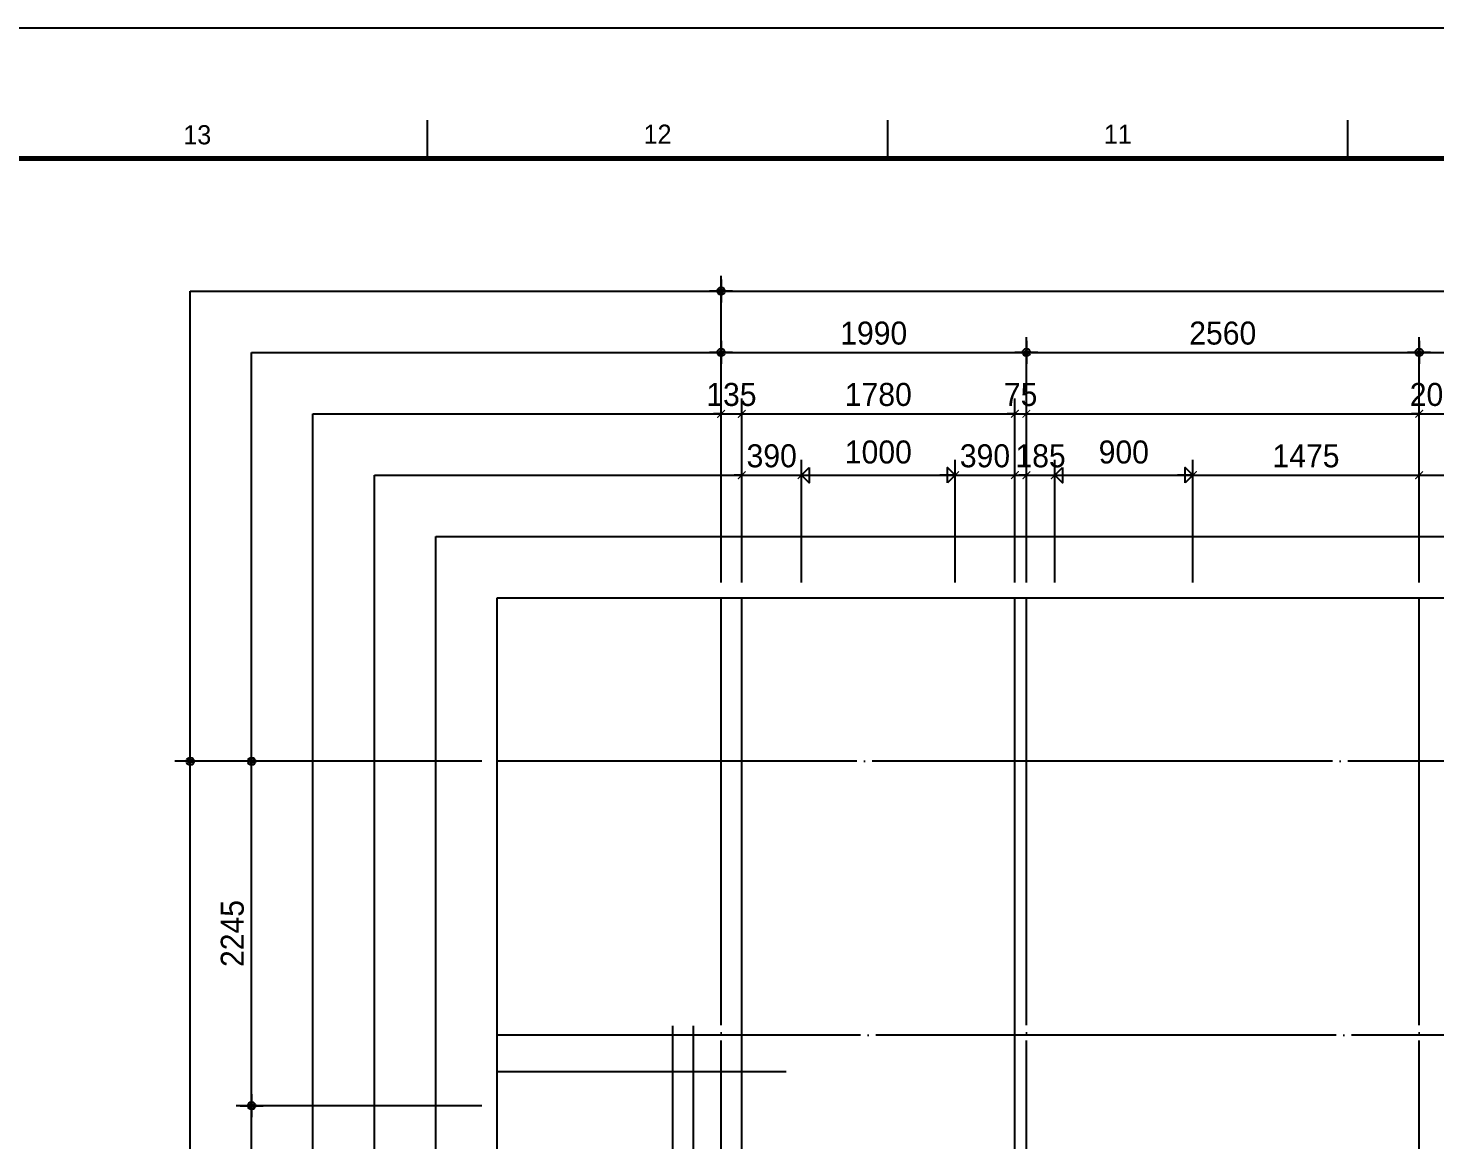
# Model space of a CAD drawing. Header units: millimetres. Extents: x -24416 to 92204, y -190080 to 23760.
# Drawn here: x 53601 to 62770, y -78526 to -71280 of the extents above; entities that cross this region are included whole.
import ezdxf
from ezdxf.enums import TextEntityAlignment as Align
from ezdxf.xclip import XClip

# ---------------------------------------------------------------- set-up
doc = ezdxf.new("R2010")
doc.units = ezdxf.units.MM
doc.header["$LTSCALE"] = 50
doc.header["$XCLIPFRAME"] = 0
doc.linetypes.add('AUDIT_D_220706163347-0', pattern=[0])
doc.linetypes.add('CEN', pattern=[62, 60, -1, 0, -1])
doc.layers.get('defpoints').update_dxf_attribs({"color": 139})
for name, color, linetype in [('AA-BORD-FORM', 7, 'Continuous'), ('AA-BORD-TEXT', 3, 'Continuous'), ('AA-XXXX-DIMS', 7, 'Continuous'), ('ARDM', 7, 'Continuous'), ('CEN_CON', 1, 'CEN'), ('DIM', 7, 'AUDIT_D_220706163347-0'), ('실명박스', 7, 'AUDIT_D_220706163347-0')]:
    doc.layers.add(name, color=color, linetype=linetype)
doc.layers.add('AA-XXXX-MC', color=153, linetype='AUDIT_D_220706163347-0', plot=False)
doc.layers.add('MC', color=135, linetype='Continuous', plot=False)
doc.styles.add('HAUD01', font='Dotum.ttf')
doc.styles.add('맑은고딕', font='malgun.ttf', dxfattribs={"width": 0.9})
doc.dimstyles.new('DIM-50', dxfattribs={"dimscale": 50, "dimtxt": 3, "dimasz": 1, "dimexe": 2, "dimexo": 2, "dimgap": 1, "dimtad": 1, "dimdec": 0, "dimzin": 0, "dimdsep": 46, "dimtxsty": '맑은고딕', "dimblk1": 'DIMDOT', "dimblk2": 'DIMDOT', "dimsah": 1, "dimcen": 0.09, "dimdle": 2, "dimclrd": 7, "dimclre": 7, "dimclrt": 3, "dimadec": 0, "dimazin": 0, "dimtfac": 1, "dimtdec": 0, "dimtix": 1, "dimtmove": 2, "dimatfit": 3, "dimldrblk": 'DIMDOT', "dimfxl": 1, "dimtolj": 1, "dimtzin": 0, "dimarcsym": 0})
doc.dimstyles.new('MCDIM-50', dxfattribs={"dimscale": 50, "dimtxt": 3, "dimasz": 1, "dimexe": 2, "dimexo": 2, "dimgap": 1, "dimtad": 1, "dimdec": 0, "dimzin": 0, "dimdsep": 46, "dimtxsty": '맑은고딕', "dimblk1": 'ARCHTICK', "dimblk2": 'ARCHTICK', "dimsah": 1, "dimcen": 0.09, "dimdle": 2, "dimclrd": 7, "dimclre": 7, "dimclrt": 3, "dimadec": 0, "dimazin": 0, "dimtfac": 1, "dimtdec": 0, "dimtix": 1, "dimtmove": 2, "dimatfit": 3, "dimldrblk": 'ARCHTICK', "dimfxl": 1, "dimtolj": 1, "dimtzin": 0, "dimarcsym": 0})
doc.dimstyles.new('외부100-win', dxfattribs={"dimscale": 50, "dimtxt": 3, "dimasz": 1, "dimexe": 2, "dimexo": 2.5, "dimgap": 1.5, "dimtad": 1, "dimdec": 0, "dimzin": 0, "dimdsep": 46, "dimtxsty": '맑은고딕', "dimblk": 'DO2-2', "dimblk1": 'DO2-2', "dimblk2": 'DIMDOT', "dimcen": 0.09, "dimdle": 2, "dimclrd": 7, "dimclre": 7, "dimclrt": 3, "dimadec": 0, "dimazin": 0, "dimtfac": 1, "dimtdec": 0, "dimtix": 1, "dimtmove": 2, "dimatfit": 3, "dimldrblk": 'DO2-2', "dimfxl": 1, "dimtolj": 1, "dimtzin": 0, "dimarcsym": 0})

# ---------------------------------------------------------------- blocks, each defined once
blk = doc.blocks.new('XR-FORM 청주월명')
at = {"layer": 'AA-BORD-FORM', "color": 2}
for p, q in [((121, 577), (121, 582)), ((181, 577), (181, 582)), ((241, 577), (241, 582))]:
    blk.add_line(p, q, dxfattribs=at)
at = {"layer": 'AA-BORD-FORM', "color": 1}
blk.add_lwpolyline([(0, 0), (841, 0), (841, 594), (0, 594)], close=True, dxfattribs=at)
at = {"layer": 'AA-BORD-FORM', "color": 2, "const_width": 0.682}
blk.add_lwpolyline([(21, 17), (21, 577), (821, 577), (821, 17)], close=True, dxfattribs=at)
at = {"layer": 'AA-BORD-TEXT', "color": 7, "style": 'HAUD01'}
for s, p in [('13', (91, 580.1)), ('12', (151, 580.17)), ('11', (211, 580.17))]:
    blk.add_text(s, height=2.5, dxfattribs=at).set_placement(p, align=Align.MIDDLE_CENTER)
blk = doc.blocks.new('U-121A(확장)1', base_point=(300293.2, -148733.3))
at = {"layer": 'CEN_CON'}
for p, q in [((328658.2, -149033.3), (328658.2, -138398.3)), ((329263.2, -138698.3), (319423.2, -138698.3))]:
    blk.add_line(p, q, dxfattribs=at)
at = {"layer": 'MC'}
blk.add_line((328523.2, -149033.3), (328523.2, -138398.3), dxfattribs=at)
blk = doc.blocks.new('A$C415C5DAF')
at = {"layer": 'AA-XXXX-MC'}
for p, q in [((45767.4, -99255.9), (45767.4, -93370.9)), ((47547.4, -99255.9), (47547.4, -93370.9))]:
    blk.add_line(p, q, dxfattribs=at)
at = {"layer": 'CEN_CON'}
for p, q in [((45632.4, -99255.9), (45632.4, -93370.9)), ((47622.4, -99255.9), (47622.4, -93370.9)), ((50182.4, -99255.9), (50182.4, -93370.9)), ((58917.4, -94435.9), (44172.7, -94435.9)), ((62042.4, -96220.9), (44172.7, -96220.9))]:
    blk.add_line(p, q, dxfattribs=at)
blk = doc.blocks.new('DO2-2')
at = {"layer": 'ARDM'}
blk.add_line((0, 0), (-2, 0), dxfattribs=at)
blk.add_lwpolyline([(-1, -1), (-1, 1), (0, 0)], close=True, dxfattribs=at)
blk = doc.blocks.new('*D257')
at = {"layer": 'defpoints', "color": 0, "linetype": 'ByBlock', "transparency": 16777216}
for p in [(12575.7, -97953.8), (11575.7, -98753.8), (12575.7, -98753.8)]:
    blk.add_point(p, dxfattribs=at)
at = {"layer": 'DIM', "color": 7, "linetype": 'ByBlock', "lineweight": -2, "transparency": 16777216}
for p, q in [((11575.7, -98628.8), (11575.7, -97853.8)), ((12575.7, -98628.8), (12575.7, -97853.8)), ((11625.7, -97953.8), (12525.7, -97953.8))]:
    blk.add_line(p, q, dxfattribs=at)
at = {"layer": 'DIM', "color": 7, "linetype": 'ByBlock', "lineweight": -2, "transparency": 16777216, "xscale": 50, "yscale": 50, "zscale": 50, "rotation": 180}
blk.add_blockref('DO2-2', (11575.7, -97953.8), dxfattribs=at)
at = {"layer": 'DIM', "color": 7, "linetype": 'ByBlock', "lineweight": -2, "transparency": 16777216, "xscale": 50, "yscale": 50, "zscale": 50}
blk.add_blockref('DO2-2', (12575.7, -97953.8), dxfattribs=at)
at = {"layer": 'DIM', "color": 3, "linetype": 'ByBlock', "transparency": 16777216, "insert": (12075.7, -97803.7), "char_height": 150, "attachment_point": 5, "style": 'HAUD01'}
blk.add_mtext('\\A1;1000', dxfattribs=at)
blk = doc.blocks.new('DIMDOT')
at = {"layer": 'AA-XXXX-DIMS'}
for p, q in [((-1.5, 0), (1.5, 0)), ((0, -1.5), (0, 1.5))]:
    blk.add_line(p, q, dxfattribs=at)
for radius in [0.5, 0.25]:
    blk.add_circle((0, 0), radius, dxfattribs=at)
blk = doc.blocks.new('_ArchTick')
at = {"color": 0, "linetype": 'ByBlock', "const_width": 0.15}
blk.add_lwpolyline([(-0.5, -0.5), (0.5, 0.5)], dxfattribs=at)
blk = doc.blocks.new('*D258')
at = {"layer": 'defpoints', "color": 0, "linetype": 'ByBlock', "transparency": 16777216}
for p in [(12965.7, -97953.8), (12575.7, -98753.8), (12965.7, -98753.8)]:
    blk.add_point(p, dxfattribs=at)
at = {"layer": 'DIM', "color": 7, "linetype": 'ByBlock', "lineweight": -2, "transparency": 16777216}
for p, q in [((12575.7, -98653.8), (12575.7, -97853.8)), ((12965.7, -98653.8), (12965.7, -97853.8)), ((12575.7, -97953.8), (12525.7, -97953.8)), ((12575.7, -97953.8), (12965.7, -97953.8)), ((12965.7, -97953.8), (13015.7, -97953.8))]:
    blk.add_line(p, q, dxfattribs=at)
at = {"layer": 'DIM', "color": 7, "linetype": 'ByBlock', "lineweight": -2, "transparency": 16777216, "xscale": 50, "yscale": 50, "zscale": 50}
blk.add_blockref('_ArchTick', (12575.7, -97953.8), dxfattribs=at)
at = {"layer": 'DIM', "color": 7, "linetype": 'ByBlock', "lineweight": -2, "transparency": 16777216, "xscale": 50, "yscale": 50, "zscale": 50, "rotation": 180}
blk.add_blockref('_ArchTick', (12965.7, -97953.8), dxfattribs=at)
at = {"layer": 'DIM', "color": 3, "linetype": 'ByBlock', "transparency": 16777216, "insert": (12770.7, -97828.7), "char_height": 150, "attachment_point": 5, "style": 'HAUD01'}
blk.add_mtext('\\A1;390', dxfattribs=at)
blk = doc.blocks.new('*D259')
at = {"layer": 'defpoints', "color": 0, "linetype": 'ByBlock', "transparency": 16777216}
for p in [(13225.7, -97953.8), (13040.7, -98753.8), (13225.7, -98753.8)]:
    blk.add_point(p, dxfattribs=at)
at = {"layer": 'DIM', "color": 7, "linetype": 'ByBlock', "lineweight": -2, "transparency": 16777216}
for p, q in [((13040.7, -98653.8), (13040.7, -97853.8)), ((13225.7, -98653.8), (13225.7, -97853.8)), ((13040.7, -97953.8), (12990.7, -97953.8)), ((13040.7, -97953.8), (13225.7, -97953.8)), ((13225.7, -97953.8), (13275.7, -97953.8))]:
    blk.add_line(p, q, dxfattribs=at)
at = {"layer": 'DIM', "color": 7, "linetype": 'ByBlock', "lineweight": -2, "transparency": 16777216, "xscale": 50, "yscale": 50, "zscale": 50}
blk.add_blockref('_ArchTick', (13040.7, -97953.8), dxfattribs=at)
at = {"layer": 'DIM', "color": 7, "linetype": 'ByBlock', "lineweight": -2, "transparency": 16777216, "xscale": 50, "yscale": 50, "zscale": 50, "rotation": 180}
blk.add_blockref('_ArchTick', (13225.7, -97953.8), dxfattribs=at)
at = {"layer": 'DIM', "color": 3, "linetype": 'ByBlock', "transparency": 16777216, "insert": (13133.2, -97828.7), "char_height": 150, "attachment_point": 5, "style": 'HAUD01'}
blk.add_mtext('\\A1;185', dxfattribs=at)
blk = doc.blocks.new('*D260')
at = {"layer": 'defpoints', "color": 0, "linetype": 'ByBlock', "transparency": 16777216}
for p in [(14125.7, -97953.8), (13225.7, -98753.8), (14125.7, -98753.8)]:
    blk.add_point(p, dxfattribs=at)
at = {"layer": 'DIM', "color": 7, "linetype": 'ByBlock', "lineweight": -2, "transparency": 16777216}
for p, q in [((13225.7, -98628.8), (13225.7, -97853.8)), ((14125.7, -98628.8), (14125.7, -97853.8)), ((13275.7, -97953.8), (14075.7, -97953.8))]:
    blk.add_line(p, q, dxfattribs=at)
at = {"layer": 'DIM', "color": 7, "linetype": 'ByBlock', "lineweight": -2, "transparency": 16777216, "xscale": 50, "yscale": 50, "zscale": 50, "rotation": 180}
blk.add_blockref('DO2-2', (13225.7, -97953.8), dxfattribs=at)
at = {"layer": 'DIM', "color": 7, "linetype": 'ByBlock', "lineweight": -2, "transparency": 16777216, "xscale": 50, "yscale": 50, "zscale": 50}
blk.add_blockref('DO2-2', (14125.7, -97953.8), dxfattribs=at)
at = {"layer": 'DIM', "color": 3, "linetype": 'ByBlock', "transparency": 16777216, "insert": (13675.7, -97803.7), "char_height": 150, "attachment_point": 5, "style": 'HAUD01'}
blk.add_mtext('\\A1;900', dxfattribs=at)
blk = doc.blocks.new('*D261')
at = {"layer": 'defpoints', "color": 0, "linetype": 'ByBlock', "transparency": 16777216}
for p in [(15600.7, -97953.8), (14125.7, -98753.8), (15600.7, -98753.8)]:
    blk.add_point(p, dxfattribs=at)
at = {"layer": 'DIM', "color": 7, "linetype": 'ByBlock', "lineweight": -2, "transparency": 16777216}
for p, q in [((14125.7, -98653.8), (14125.7, -97853.8)), ((15600.7, -98653.8), (15600.7, -97853.8)), ((14025.7, -97953.8), (15700.7, -97953.8))]:
    blk.add_line(p, q, dxfattribs=at)
at = {"layer": 'DIM', "color": 7, "linetype": 'ByBlock', "lineweight": -2, "transparency": 16777216, "xscale": 50, "yscale": 50, "zscale": 50, "rotation": 180}
blk.add_blockref('_ArchTick', (14125.7, -97953.8), dxfattribs=at)
at = {"layer": 'DIM', "color": 7, "linetype": 'ByBlock', "lineweight": -2, "transparency": 16777216, "xscale": 50, "yscale": 50, "zscale": 50}
blk.add_blockref('_ArchTick', (15600.7, -97953.8), dxfattribs=at)
at = {"layer": 'DIM', "color": 3, "linetype": 'ByBlock', "transparency": 16777216, "insert": (14863.2, -97828.7), "char_height": 150, "attachment_point": 5, "style": 'HAUD01'}
blk.add_mtext('\\A1;1475', dxfattribs=at)
blk = doc.blocks.new('*D326')
at = {"layer": 'defpoints', "color": 0, "transparency": 16777216}
for p in [(13040.7, -97153.8), (11050.7, -98753.8), (13040.7, -98753.8)]:
    blk.add_point(p, dxfattribs=at)
at = {"layer": 'DIM', "color": 7, "lineweight": -2, "transparency": 16777216}
for p, q in [((11050.7, -98653.8), (11050.7, -97053.8)), ((13040.7, -98653.8), (13040.7, -97053.8)), ((11100.7, -97153.8), (12990.7, -97153.8))]:
    blk.add_line(p, q, dxfattribs=at)
at = {"layer": 'DIM', "color": 7, "lineweight": -2, "transparency": 16777216, "xscale": 50, "yscale": 50, "zscale": 50, "rotation": 180}
blk.add_blockref('DIMDOT', (11050.7, -97153.8), dxfattribs=at)
at = {"layer": 'DIM', "color": 7, "lineweight": -2, "transparency": 16777216, "xscale": 50, "yscale": 50, "zscale": 50}
blk.add_blockref('DIMDOT', (13040.7, -97153.8), dxfattribs=at)
at = {"layer": 'DIM', "color": 3, "transparency": 16777216, "insert": (12045.7, -97028.7), "char_height": 150, "attachment_point": 5, "style": 'HAUD01'}
blk.add_mtext('\\A1;1990', dxfattribs=at)
blk = doc.blocks.new('*D327')
at = {"layer": 'defpoints', "color": 0, "transparency": 16777216}
for p in [(15600.7, -97153.8), (13040.7, -98753.8), (15600.7, -98753.8)]:
    blk.add_point(p, dxfattribs=at)
at = {"layer": 'DIM', "color": 7, "lineweight": -2, "transparency": 16777216}
for p, q in [((13040.7, -98653.8), (13040.7, -97053.8)), ((15600.7, -98653.8), (15600.7, -97053.8)), ((13090.7, -97153.8), (15550.7, -97153.8))]:
    blk.add_line(p, q, dxfattribs=at)
at = {"layer": 'DIM', "color": 7, "lineweight": -2, "transparency": 16777216, "xscale": 50, "yscale": 50, "zscale": 50, "rotation": 180}
blk.add_blockref('DIMDOT', (13040.7, -97153.8), dxfattribs=at)
at = {"layer": 'DIM', "color": 7, "lineweight": -2, "transparency": 16777216, "xscale": 50, "yscale": 50, "zscale": 50}
blk.add_blockref('DIMDOT', (15600.7, -97153.8), dxfattribs=at)
at = {"layer": 'DIM', "color": 3, "transparency": 16777216, "insert": (14320.7, -97028.7), "char_height": 150, "attachment_point": 5, "style": 'HAUD01'}
blk.add_mtext('\\A1;2560', dxfattribs=at)
blk = doc.blocks.new('*D328')
at = {"layer": 'defpoints', "color": 0, "transparency": 16777216}
for p in [(19140.7, -97153.8), (15600.7, -98753.8), (19140.7, -98753.8)]:
    blk.add_point(p, dxfattribs=at)
at = {"layer": 'DIM', "color": 7, "lineweight": -2, "transparency": 16777216}
for p, q in [((15600.7, -98653.8), (15600.7, -97053.8)), ((19140.7, -98653.8), (19140.7, -97053.8)), ((15650.7, -97153.8), (19090.7, -97153.8))]:
    blk.add_line(p, q, dxfattribs=at)
at = {"layer": 'DIM', "color": 7, "lineweight": -2, "transparency": 16777216, "xscale": 50, "yscale": 50, "zscale": 50, "rotation": 180}
blk.add_blockref('DIMDOT', (15600.7, -97153.8), dxfattribs=at)
at = {"layer": 'DIM', "color": 7, "lineweight": -2, "transparency": 16777216, "xscale": 50, "yscale": 50, "zscale": 50}
blk.add_blockref('DIMDOT', (19140.7, -97153.8), dxfattribs=at)
at = {"layer": 'DIM', "color": 3, "transparency": 16777216, "insert": (17370.7, -97028.7), "char_height": 150, "attachment_point": 5, "style": 'HAUD01'}
blk.add_mtext('\\A1;3540', dxfattribs=at)
blk = doc.blocks.new('*D338')
at = {"layer": 'defpoints', "color": 0, "transparency": 16777216}
for p in [(35615.7, -96753.8), (11050.7, -98753.8), (35615.7, -98753.8)]:
    blk.add_point(p, dxfattribs=at)
at = {"layer": 'DIM', "color": 7, "lineweight": -2, "transparency": 16777216}
for p, q in [((11050.7, -98653.8), (11050.7, -96653.8)), ((35615.7, -98653.8), (35615.7, -96653.8)), ((11100.7, -96753.8), (35565.7, -96753.8))]:
    blk.add_line(p, q, dxfattribs=at)
at = {"layer": 'DIM', "color": 7, "lineweight": -2, "transparency": 16777216, "xscale": 50, "yscale": 50, "zscale": 50, "rotation": 180}
blk.add_blockref('DIMDOT', (11050.7, -96753.8), dxfattribs=at)
at = {"layer": 'DIM', "color": 7, "lineweight": -2, "transparency": 16777216, "xscale": 50, "yscale": 50, "zscale": 50}
blk.add_blockref('DIMDOT', (35615.7, -96753.8), dxfattribs=at)
at = {"layer": 'DIM', "color": 3, "transparency": 16777216, "insert": (23333.2, -96628.7), "char_height": 150, "attachment_point": 5, "style": 'HAUD01'}
blk.add_mtext('\\A1;24565', dxfattribs=at)
blk = doc.blocks.new('*D339')
at = {"layer": 'defpoints', "color": 0, "linetype": 'ByBlock', "transparency": 16777216}
for p in [(11185.7, -97553.8), (11050.7, -98753.8), (11185.7, -98753.8)]:
    blk.add_point(p, dxfattribs=at)
at = {"layer": 'DIM', "color": 7, "linetype": 'ByBlock', "lineweight": -2, "transparency": 16777216}
for p, q in [((11050.7, -98653.8), (11050.7, -97453.8)), ((11185.7, -98653.8), (11185.7, -97453.8)), ((11050.7, -97553.8), (11000.7, -97553.8)), ((11050.7, -97553.8), (11185.7, -97553.8)), ((11185.7, -97553.8), (11235.7, -97553.8))]:
    blk.add_line(p, q, dxfattribs=at)
at = {"layer": 'DIM', "color": 7, "linetype": 'ByBlock', "lineweight": -2, "transparency": 16777216, "xscale": 50, "yscale": 50, "zscale": 50}
blk.add_blockref('_ArchTick', (11050.7, -97553.8), dxfattribs=at)
at = {"layer": 'DIM', "color": 7, "linetype": 'ByBlock', "lineweight": -2, "transparency": 16777216, "xscale": 50, "yscale": 50, "zscale": 50, "rotation": 180}
blk.add_blockref('_ArchTick', (11185.7, -97553.8), dxfattribs=at)
at = {"layer": 'DIM', "color": 3, "linetype": 'ByBlock', "transparency": 16777216, "insert": (11118.2, -97428.7), "char_height": 150, "attachment_point": 5, "style": 'HAUD01'}
blk.add_mtext('\\A1;135', dxfattribs=at)
blk = doc.blocks.new('*D340')
at = {"layer": 'defpoints', "color": 0, "linetype": 'ByBlock', "transparency": 16777216}
for p in [(12965.7, -97553.8), (11185.7, -98753.8), (12965.7, -98753.8)]:
    blk.add_point(p, dxfattribs=at)
at = {"layer": 'DIM', "color": 7, "linetype": 'ByBlock', "lineweight": -2, "transparency": 16777216}
for p, q in [((11185.7, -98653.8), (11185.7, -97453.8)), ((12965.7, -98653.8), (12965.7, -97453.8)), ((11085.7, -97553.8), (13065.7, -97553.8))]:
    blk.add_line(p, q, dxfattribs=at)
at = {"layer": 'DIM', "color": 7, "linetype": 'ByBlock', "lineweight": -2, "transparency": 16777216, "xscale": 50, "yscale": 50, "zscale": 50, "rotation": 180}
blk.add_blockref('_ArchTick', (11185.7, -97553.8), dxfattribs=at)
at = {"layer": 'DIM', "color": 7, "linetype": 'ByBlock', "lineweight": -2, "transparency": 16777216, "xscale": 50, "yscale": 50, "zscale": 50}
blk.add_blockref('_ArchTick', (12965.7, -97553.8), dxfattribs=at)
at = {"layer": 'DIM', "color": 3, "linetype": 'ByBlock', "transparency": 16777216, "insert": (12075.7, -97428.7), "char_height": 150, "attachment_point": 5, "style": 'HAUD01'}
blk.add_mtext('\\A1;1780', dxfattribs=at)
blk = doc.blocks.new('*D341')
at = {"layer": 'defpoints', "color": 0, "linetype": 'ByBlock', "transparency": 16777216}
for p in [(13040.7, -97553.8), (12965.7, -98753.8), (13040.7, -98753.8)]:
    blk.add_point(p, dxfattribs=at)
at = {"layer": 'DIM', "color": 7, "linetype": 'ByBlock', "lineweight": -2, "transparency": 16777216}
for p, q in [((12965.7, -98653.8), (12965.7, -97453.8)), ((13040.7, -98653.8), (13040.7, -97453.8)), ((12965.7, -97553.8), (12915.7, -97553.8)), ((12965.7, -97553.8), (13040.7, -97553.8)), ((13040.7, -97553.8), (13090.7, -97553.8))]:
    blk.add_line(p, q, dxfattribs=at)
at = {"layer": 'DIM', "color": 7, "linetype": 'ByBlock', "lineweight": -2, "transparency": 16777216, "xscale": 50, "yscale": 50, "zscale": 50}
blk.add_blockref('_ArchTick', (12965.7, -97553.8), dxfattribs=at)
at = {"layer": 'DIM', "color": 7, "linetype": 'ByBlock', "lineweight": -2, "transparency": 16777216, "xscale": 50, "yscale": 50, "zscale": 50, "rotation": 180}
blk.add_blockref('_ArchTick', (13040.7, -97553.8), dxfattribs=at)
at = {"layer": 'DIM', "color": 3, "linetype": 'ByBlock', "transparency": 16777216, "insert": (13003.2, -97428.7), "char_height": 150, "attachment_point": 5, "style": 'HAUD01'}
blk.add_mtext('\\A1;75', dxfattribs=at)
blk = doc.blocks.new('*D342')
at = {"layer": 'defpoints', "color": 0, "linetype": 'ByBlock', "transparency": 16777216}
for p in [(15805.7, -97553.8), (15600.7, -98753.8), (15805.7, -98753.8)]:
    blk.add_point(p, dxfattribs=at)
at = {"layer": 'DIM', "color": 7, "linetype": 'ByBlock', "lineweight": -2, "transparency": 16777216}
for p, q in [((15600.7, -98653.8), (15600.7, -97453.8)), ((15805.7, -98653.8), (15805.7, -97453.8)), ((15600.7, -97553.8), (15550.7, -97553.8)), ((15600.7, -97553.8), (15805.7, -97553.8)), ((15805.7, -97553.8), (15855.7, -97553.8))]:
    blk.add_line(p, q, dxfattribs=at)
at = {"layer": 'DIM', "color": 7, "linetype": 'ByBlock', "lineweight": -2, "transparency": 16777216, "xscale": 50, "yscale": 50, "zscale": 50}
blk.add_blockref('_ArchTick', (15600.7, -97553.8), dxfattribs=at)
at = {"layer": 'DIM', "color": 7, "linetype": 'ByBlock', "lineweight": -2, "transparency": 16777216, "xscale": 50, "yscale": 50, "zscale": 50, "rotation": 180}
blk.add_blockref('_ArchTick', (15805.7, -97553.8), dxfattribs=at)
at = {"layer": 'DIM', "color": 3, "linetype": 'ByBlock', "transparency": 16777216, "insert": (15703.2, -97428.7), "char_height": 150, "attachment_point": 5, "style": 'HAUD01'}
blk.add_mtext('\\A1;205', dxfattribs=at)
blk = doc.blocks.new('*D356')
at = {"layer": 'defpoints', "color": 0, "transparency": 16777216}
for p in [(7990.9, -102063.8), (9590.9, -102063.8), (9590.9, -104938.8)]:
    blk.add_point(p, dxfattribs=at)
at = {"layer": 'DIM', "color": 7, "lineweight": -2, "transparency": 16777216}
for p, q in [((9490.9, -102063.8), (7890.9, -102063.8)), ((7990.9, -104888.8), (7990.9, -102113.8)), ((9490.9, -104938.8), (7890.9, -104938.8))]:
    blk.add_line(p, q, dxfattribs=at)
at = {"layer": 'DIM', "color": 7, "lineweight": -2, "transparency": 16777216, "xscale": 50, "yscale": 50, "zscale": 50}
for p, rotation in [((7990.9, -102063.8), 90), ((7990.9, -104938.8), 270)]:
    blk.add_blockref('DIMDOT', p, dxfattribs=dict(at, rotation=rotation))
at = {"layer": 'DIM', "color": 3, "transparency": 16777216, "insert": (7865.8, -103501.3), "char_height": 150, "attachment_point": 5, "rotation": 90, "style": 'HAUD01'}
blk.add_mtext('\\A1;2875', dxfattribs=at)
blk = doc.blocks.new('*D357')
at = {"layer": 'defpoints', "color": 0, "transparency": 16777216}
for p in [(7990.9, -99818.8), (9590.9, -99818.8), (9590.9, -102063.8)]:
    blk.add_point(p, dxfattribs=at)
at = {"layer": 'DIM', "color": 7, "lineweight": -2, "transparency": 16777216}
for p, q in [((9490.9, -99818.8), (7890.9, -99818.8)), ((7990.9, -102013.8), (7990.9, -99868.8)), ((9490.9, -102063.8), (7890.9, -102063.8))]:
    blk.add_line(p, q, dxfattribs=at)
at = {"layer": 'DIM', "color": 7, "lineweight": -2, "transparency": 16777216, "xscale": 50, "yscale": 50, "zscale": 50}
for p, rotation in [((7990.9, -99818.8), 90), ((7990.9, -102063.8), 270)]:
    blk.add_blockref('DIMDOT', p, dxfattribs=dict(at, rotation=rotation))
at = {"layer": 'DIM', "color": 3, "transparency": 16777216, "insert": (7865.8, -100941.3), "char_height": 150, "attachment_point": 5, "rotation": 90, "style": 'HAUD01'}
blk.add_mtext('\\A1;2245', dxfattribs=at)
blk = doc.blocks.new('*D358')
at = {"layer": 'defpoints', "color": 0, "transparency": 16777216}
for p in [(7590.9, -99818.8), (9590.9, -99818.8), (9590.9, -114973.8)]:
    blk.add_point(p, dxfattribs=at)
at = {"layer": 'DIM', "color": 7, "lineweight": -2, "transparency": 16777216}
for p, q in [((9490.9, -99818.8), (7490.9, -99818.8)), ((7590.9, -114923.8), (7590.9, -99868.8)), ((9490.9, -114973.8), (7490.9, -114973.8))]:
    blk.add_line(p, q, dxfattribs=at)
at = {"layer": 'DIM', "color": 7, "lineweight": -2, "transparency": 16777216, "xscale": 50, "yscale": 50, "zscale": 50}
for p, rotation in [((7590.9, -99818.8), 90), ((7590.9, -114973.8), 270)]:
    blk.add_blockref('DIMDOT', p, dxfattribs=dict(at, rotation=rotation))
at = {"layer": 'DIM', "color": 3, "transparency": 16777216, "insert": (7465.8, -107396.3), "char_height": 150, "attachment_point": 5, "rotation": 90, "style": 'HAUD01'}
blk.add_mtext('\\A1;15155', dxfattribs=at)
blk = doc.blocks.new('*D365')
at = {"layer": 'defpoints', "color": 0, "linetype": 'ByBlock', "transparency": 16777216}
for p in [(11575.7, -97953.8), (11185.7, -98753.8), (11575.7, -98753.8)]:
    blk.add_point(p, dxfattribs=at)
at = {"layer": 'DIM', "color": 7, "linetype": 'ByBlock', "lineweight": -2, "transparency": 16777216}
for p, q in [((11185.7, -98653.8), (11185.7, -97853.8)), ((11575.7, -98653.8), (11575.7, -97853.8)), ((11185.7, -97953.8), (11135.7, -97953.8)), ((11185.7, -97953.8), (11575.7, -97953.8)), ((11575.7, -97953.8), (11625.7, -97953.8))]:
    blk.add_line(p, q, dxfattribs=at)
at = {"layer": 'DIM', "color": 7, "linetype": 'ByBlock', "lineweight": -2, "transparency": 16777216, "xscale": 50, "yscale": 50, "zscale": 50}
blk.add_blockref('_ArchTick', (11185.7, -97953.8), dxfattribs=at)
at = {"layer": 'DIM', "color": 7, "linetype": 'ByBlock', "lineweight": -2, "transparency": 16777216, "xscale": 50, "yscale": 50, "zscale": 50, "rotation": 180}
blk.add_blockref('_ArchTick', (11575.7, -97953.8), dxfattribs=at)
at = {"layer": 'DIM', "color": 3, "linetype": 'ByBlock', "transparency": 16777216, "insert": (11380.7, -97828.7), "char_height": 150, "attachment_point": 5, "style": 'HAUD01'}
blk.add_mtext('\\A1;390', dxfattribs=at)
blk = doc.blocks.new('DIM-1108')
at = {"layer": 'DIM'}
for base, p1, p2, picture, middle in [((35615.7, -96753.8), (11050.7, -98753.8), (35615.7, -98753.8), '*D338', (23333.2, -96628.7)), ((13040.7, -97153.8), (11050.7, -98753.8), (13040.7, -98753.8), '*D326', (12045.7, -97028.7)), ((15600.7, -97153.8), (13040.7, -98753.8), (15600.7, -98753.8), '*D327', (14320.7, -97028.7)), ((19140.7, -97153.8), (15600.7, -98753.8), (19140.7, -98753.8), '*D328', (17370.7, -97028.7))]:
    dim = blk.add_linear_dim(base=base, p1=p1, p2=p2, dimstyle='DIM-50', override={"dimscale": 50, "dimtxsty": 'HAUD01'}, dxfattribs=at)
    dim.commit()
    dim.dimension.update_dxf_attribs({"geometry": picture, "text_midpoint": middle})
at = {"layer": 'DIM', "linetype": 'ByBlock'}
for base, p1, p2, dimstyle, picture, middle in [((11185.7, -97553.8), (11050.7, -98753.8), (11185.7, -98753.8), 'MCDIM-50', '*D339', (11118.2, -97428.7)), ((12965.7, -97553.8), (11185.7, -98753.8), (12965.7, -98753.8), 'MCDIM-50', '*D340', (12075.7, -97428.7)), ((13040.7, -97553.8), (12965.7, -98753.8), (13040.7, -98753.8), 'MCDIM-50', '*D341', (13003.2, -97428.7)), ((15805.7, -97553.8), (15600.7, -98753.8), (15805.7, -98753.8), 'MCDIM-50', '*D342', (15703.2, -97428.7)), ((11575.7, -97953.8), (11185.7, -98753.8), (11575.7, -98753.8), 'MCDIM-50', '*D365', (11380.7, -97828.7)), ((12575.7, -97953.8), (11575.7, -98753.8), (12575.7, -98753.8), '외부100-win', '*D257', (12075.7, -97803.7)), ((12965.7, -97953.8), (12575.7, -98753.8), (12965.7, -98753.8), 'MCDIM-50', '*D258', (12770.7, -97828.7)), ((13225.7, -97953.8), (13040.7, -98753.8), (13225.7, -98753.8), 'MCDIM-50', '*D259', (13133.2, -97828.7)), ((14125.7, -97953.8), (13225.7, -98753.8), (14125.7, -98753.8), '외부100-win', '*D260', (13675.7, -97803.7)), ((15600.7, -97953.8), (14125.7, -98753.8), (15600.7, -98753.8), 'MCDIM-50', '*D261', (14863.2, -97828.7))]:
    dim = blk.add_linear_dim(base=base, p1=p1, p2=p2, dimstyle=dimstyle, override={"dimtxsty": 'HAUD01'}, dxfattribs=at)
    dim.commit()
    dim.dimension.update_dxf_attribs({"geometry": picture, "text_midpoint": middle})
at = {"layer": 'DIM'}
for base, p1, p2, picture, middle in [((7590.9, -99818.8), (9590.9, -114973.8), (9590.9, -99818.8), '*D358', (7465.8, -107396.3)), ((7990.9, -99818.8), (9590.9, -102063.8), (9590.9, -99818.8), '*D357', (7865.8, -100941.3)), ((7990.9, -102063.8), (9590.9, -104938.8), (9590.9, -102063.8), '*D356', (7865.8, -103501.3))]:
    dim = blk.add_linear_dim(base=base, p1=p1, p2=p2, angle=90, dimstyle='DIM-50', override={"dimscale": 50, "dimtxsty": 'HAUD01'}, dxfattribs=at)
    dim.commit()
    dim.dimension.update_dxf_attribs({"geometry": picture, "text_midpoint": middle})

msp = doc.modelspace()

# ---------------------------------------------------------------- linework, layer by layer
at = {"layer": 'defpoints'}
for points in [[(54658.1, -72993.8), (84982.8, -72993.8), (84982.8, -93513.8), (54658.1, -93513.8)], [(55058.1, -73393.8), (84582.8, -73393.8), (84582.8, -93113.8), (55058.1, -93113.8)], [(55458.1, -73793.8), (84182.8, -73793.8), (84182.8, -92713.8), (55458.1, -92713.8)], [(55858.1, -74193.8), (83782.8, -74193.8), (83782.8, -92313.8), (55858.1, -92313.8)], [(56258.1, -74593.8), (83382.8, -74593.8), (83382.8, -91913.8), (56258.1, -91913.8)], [(56658.1, -74993.8), (82982.8, -74993.8), (82982.8, -91513.8), (56658.1, -91513.8)]]:
    msp.add_lwpolyline(points, close=True, dxfattribs=at)

# ---------------------------------------------------------------- block references
msp.add_blockref('DIM-1108', (47067.2, 23760))
at = {"xscale": 50, "yscale": 50, "zscale": 50}
msp.add_blockref('XR-FORM 청주월명', (50153.9, -100980), dxfattribs=at)
ref = msp.add_blockref('U-121A(확장)1', (29572.8, -88118.8))
XClip(ref).set_block_clipping_path([(327378.4650932478, -152128.3113325507), (353703.2395842669, -135608.3113342617)])
at = {"layer": '실명박스'}
msp.add_blockref('A$C415C5DAF', (12485.4, 18377.1), dxfattribs=at)

doc.saveas('drawing.dxf')
